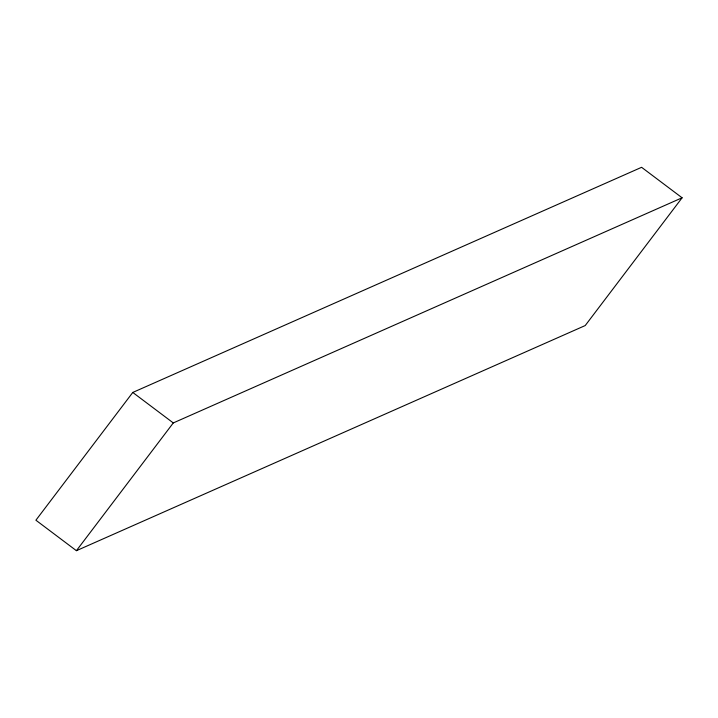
<?xml version="1.0" encoding="UTF-8"?>
<svg xmlns="http://www.w3.org/2000/svg" width="718" height="718" viewBox="0 0 718 718"><rect width="100%" height="100%" fill="white"/><g stroke="black" fill="none" stroke-linecap="round" stroke-linejoin="round"><path stroke-width="1.08" d="M132.776 392.45L35.9 520.209L76.404 550.688L585.224 325.55L682.1 197.791L641.596 167.312L132.776 392.45L173.289 422.929L682.1 197.791M76.404 550.688L173.289 422.929"/></g></svg>
